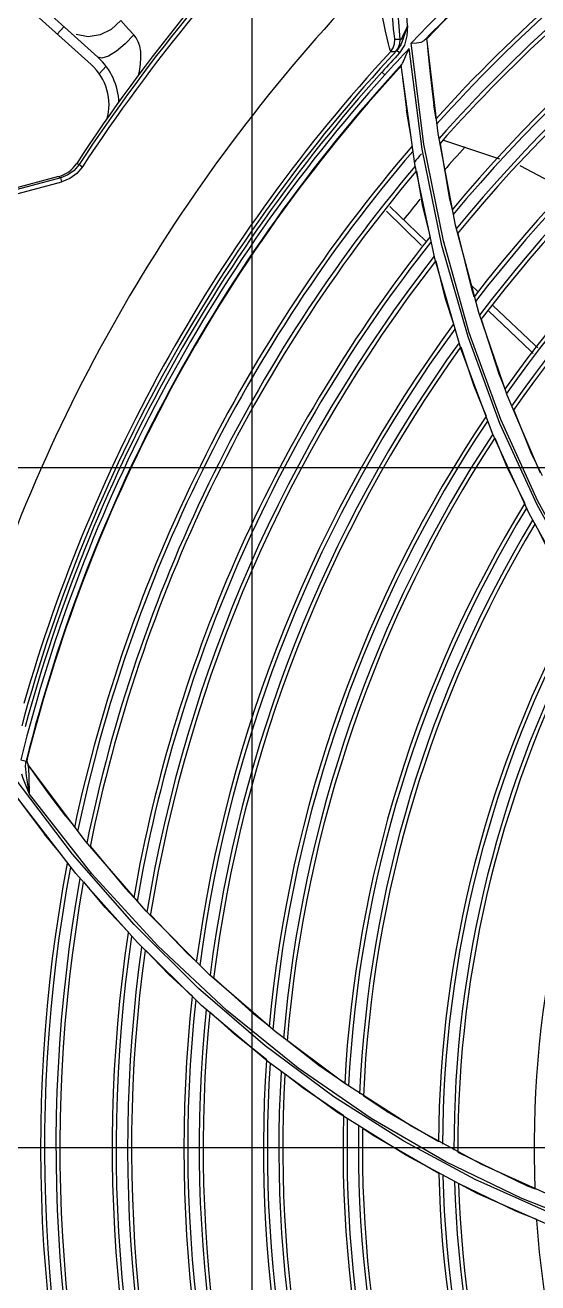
# Model space of a CAD drawing. Header units: metres. Extents: x -367 to 374, y -238 to 224.
# Drawn here: x 350.3972 to 350.4616, y 176.6976 to 176.8556 of the extents above; entities that cross this region are included whole.
import ezdxf
from ezdxf.enums import TextEntityAlignment as Align

# ---------------------------------------------------------------- set-up
doc = ezdxf.new("R2010")
doc.units = ezdxf.units.M
for name, color, linetype in [('ELE-ALIMENTADORES', 160, 'Continuous'), ('LA_BAU_BASES GERAIS_R00$0$ARQ-XREF-ATT', 8, 'Continuous'), ('LA_BAU_BASES GERAIS_R00$0$BASE', 253, 'Continuous'), ('LA_BAU_BASES GERAIS_R00$0$dutos', 31, 'Continuous')]:
    doc.layers.add(name, color=color, linetype=linetype)
doc.styles.add('LA_BAU_BASES GERAIS_R00$0$R60-125-RS', font='romans.shx', dxfattribs={"height": 0.19})
doc.styles.add('LA_BAU_BASES GERAIS_R00$0$R80-100-RS', font='romans.shx', dxfattribs={"height": 0.203})

# ---------------------------------------------------------------- blocks, each defined once
blk = doc.blocks.new('LA_BAU_BASES GERAIS_R00$0$LA_BAU_ALVENARIA SUPERIOR_R01')
at = {"layer": 'LA_BAU_BASES GERAIS_R00$0$BASE', "linetype": 'Continuous'}
blk.add_line((254.7, 176.8), (245.4, 176.8), dxfattribs=at)
blk = doc.blocks.new('LA_BAU_BASES GERAIS_R00$0$A$C2E3D5B4E')
at = {"layer": 'LA_BAU_BASES GERAIS_R00$0$dutos', "color": 251}
for p, q in [((-16.32431999393884, -0.8957732504447335), (-16.32431999393884, -1.455469513867399)), ((-16.34367918524731, -1.098415950132846), (-16.36375599034545, -1.080338713626304)), ((-16.34451560745038, -1.099344887275663), (-16.36459241065768, -1.081267652472604)), ((-16.3487740452756, -1.095510572635874), (-16.34793762497247, -1.094581633782298)), ((-16.30574438718759, -1.09618631578968), (-16.30637039971816, -1.096172847439163)), ((-16.30094318482588, -1.108013743116032), (-16.30235782107911, -1.096011984643781)), ((-16.30689603006977, -1.097692888382596), (-16.30627179644353, -1.097707241836986)), ((-16.30579926134897, -1.097882296858813), (-16.30613069552237, -1.097574093170522)), ((-16.30293886870004, -1.109963972649609), (-16.30457028419551, -1.097311278088171)), ((-16.30273089543789, -1.10935572329771), (-16.30432750969931, -1.096651010520588)), ((-16.30386483349275, -1.11182290804453), (-16.30556308902578, -1.09940009205792)), ((-16.34264697526396, -1.099541509130802), (-16.34350189578936, -1.100490994565632)), ((-16.30798847061669, -1.10027502255133), (-16.30761537341641, -1.100610960778511)), ((-16.30432375508326, -1.108465875860645), (-16.30490464859849, -1.105048929851989)), ((-16.30116163614821, -1.106172312319984), (-16.30145744258243, -1.104419535469503)), ((-16.29875303232257, -1.119509305459076), (-16.30094318482588, -1.108013743116032)), ((-16.30027045059887, -1.108815845823926), (-16.29320895524461, -1.111189302883474)), ((-16.29946192376929, -1.116243819083763), (-16.30063822389411, -1.109273748845851)), ((-16.34633879941248, -1.11174531882051), (-16.34603424482248, -1.111901902731631)), ((-16.34603425295973, -1.111901914880661), (-16.34561634128067, -1.112176283045017)), ((-16.30134977386842, -1.123697688562686), (-16.30386483349275, -1.11182290804453)), ((-16.34864426078775, -1.113413397649026), (-16.35453230604026, -1.114996663533645)), ((-16.34833965065445, -1.11356928115282), (-16.35445088800907, -1.115212313043855)), ((-16.34864422777309, -1.113413512489103), (-16.34833965065445, -1.11356928115282)), ((-16.34820982852489, -1.114052226797583), (-16.34833961924551, -1.113569397978324)), ((-16.3543211252354, -1.115695024974855), (-16.34820982851079, -1.114052226795764)), ((-16.29914032772422, -1.117560529971968), (-16.29946192376929, -1.116243819083763)), ((-16.30303787909634, -1.122084230829103), (-16.30742484644497, -1.117756669050038)), ((-16.30249305743382, -1.12153781353453), (-16.30698307240073, -1.117159632469964)), ((-16.29584191888716, -1.130465677042309), (-16.29875303232257, -1.119509305459076)), ((-16.29670760884846, -1.127520812329465), (-16.29841270585575, -1.120539632625594)), ((-16.29807681385364, -1.134992283151121), (-16.30134977386842, -1.123697688562686)), ((-16.29586711062211, -1.12791988413818), (-16.29683221404002, -1.127010641224558)), ((-16.29639128444978, -1.128500212727602), (-16.29670760884846, -1.127520812329465)), ((-16.29226431139205, -1.140856120453179), (-16.29584191888716, -1.130465677042309)), ((-16.2941040223136, -1.145680517758308), (-16.29807681385364, -1.134992283151121)), ((-16.28807310876573, -1.150661197092347), (-16.29226431139205, -1.140856120453179)), ((-16.28948752191445, -1.155742895759147), (-16.2941040223136, -1.145680517758308)), ((-16.28428168221444, -1.165163935280077), (-16.28948752191445, -1.155742895759147)), ((-16.35337202997789, -1.186652272623803), (-16.35269531881295, -1.186821095086714)), ((-16.35274608843793, -1.187132087410362), (-16.35269531757331, -1.186821094969389)), ((-16.35255477966939, -1.186538308476599), (-16.35259741502023, -1.186476821448821)), ((-16.35257644526291, -1.187036364762832), (-16.35244813109466, -1.187292214073466)), ((-16.35253290036235, -1.18710006410555), (-16.35240520200387, -1.187353814367896)), ((-16.35242104336885, -1.187372267632497), (-16.35244818121919, -1.187292185964623)), ((-16.34524714302279, -1.196896690909568), (-16.35244816203431, -1.18729217023764)), ((-16.34686712067605, -1.198517753268504), (-16.35419041977411, -1.188849340843888)), ((-16.35256412013769, -1.189169035941347), (-16.35263664794093, -1.188685180740038)), ((-16.34443639709934, -1.200969842019447), (-16.35228262533701, -1.190995877992179)), ((-16.34645398901239, -1.200948637782574), (-16.35378872935871, -1.191456463251313)), ((-16.34772341652069, -1.193750607836307), (-16.34659194081587, -1.19512160957828)), ((-16.34839402211446, -1.19843796502181), (-16.35039408289276, -1.196019278479696)), ((-16.33763349309993, -1.205684975042175), (-16.34524714302279, -1.196896690909568)), ((-16.33872183386438, -1.209632281498386), (-16.34645398901239, -1.200948637782574)), ((-16.33614658035276, -1.210029440335063), (-16.34443639709934, -1.200969842019447)), ((-16.32966971284122, -1.213655668848048), (-16.33763349309993, -1.205684975042175)), ((-16.33064974469562, -1.217510295856016), (-16.33872183386438, -1.209632281498386)), ((-16.32748868651561, -1.21817067161254), (-16.33614658035276, -1.210029440335063)), ((-16.32141569646865, -1.220812243394619), (-16.32966971284122, -1.213655668848048)), ((-16.32266395461284, -1.222589223983675), (-16.33104524140481, -1.215384533402073)), ((-16.32229223850527, -1.2245887766191), (-16.33064974469562, -1.217510295856016)), ((-16.31853125706402, -1.225399774633559), (-16.32748868651561, -1.21817067161254)), ((-16.31292719858175, -1.227163297915183), (-16.32141569646865, -1.220812243394619)), ((-16.31404105876982, -1.228985567766983), (-16.32266395461284, -1.222589223983675)), ((-16.31370184595835, -1.230875884428031), (-16.32229223850527, -1.2245887766191)), ((-16.30933438407101, -1.231730968226373), (-16.31853125706402, -1.225399774633559)), ((-16.30425350638279, -1.232722714714043), (-16.31292719858175, -1.227163297915183)), ((-16.30522815750737, -1.234584320359943), (-16.31404105876982, -1.228985567766983)), ((-16.30492866138684, -1.236382245946231), (-16.31370184595835, -1.230875884428031)), ((-16.29995307360605, -1.237181693410719), (-16.30933438407101, -1.231730968226373)), ((-16.30911222972691, -1.233865436504573), (-16.31040940234379, -1.232987928593218)), ((-16.29544045420516, -1.237506002749512), (-16.30425350638279, -1.232722714714043)), ((-16.30082970402327, -1.238635366493952), (-16.30911222972691, -1.233865436504573)), ((-16.29627177878547, -1.239400237691086), (-16.30522815750737, -1.234584320359943)), ((-15.81678075973832, -1.235418544163338), (-16.42738234087392, -1.235418544163338)), ((-16.29601723201949, -1.241122278812952), (-16.30492866138684, -1.236382245946231)), ((-16.29044070423515, -1.241770254041228), (-16.29995307360605, -1.237181693410719)), ((-16.28652993522428, -1.241530282735482), (-16.29544045420516, -1.237506002749512)), ((-16.28721106278272, -1.243451682591228), (-16.29627177878547, -1.239400237691086)), ((-16.28700648949007, -1.245112721395969), (-16.29601723201949, -1.241122278812952)), ((-16.2808430383493, -1.245518207889916), (-16.29044070423515, -1.241770254041228))]:
    blk.add_line(p, q, dxfattribs=at)
for points in [[(-16.30689601590393, -1.09769290146204), (-16.30694493252258, -1.097549431682353), (-16.30703303691735, -1.097228586397875), (-16.30716212021662, -1.096726107601796), (-16.30732914630335, -1.096036568718489), (-16.30753383657066, -1.09515624147997), (-16.30777409331859, -1.094079919430158), (-16.30804469680061, -1.092811901324865), (-16.30833810893728, -1.091373121883123), (-16.30864179372657, -1.089802990773649), (-16.30894422387109, -1.088150874561222)], [(-16.30637075395316, -1.096172876134631), (-16.30639259635427, -1.096062491946839), (-16.30642523904999, -1.09581804180533), (-16.30646875958655, -1.095428382625585), (-16.30652260159104, -1.094883614360413), (-16.30658573358733, -1.094174554041899), (-16.30665718061164, -1.093282625869222), (-16.30673403411902, -1.092202689986777), (-16.30681150150849, -1.090949890702802), (-16.30688384234099, -1.089559342987457), (-16.30694574149493, -1.088078104105705)], [(-16.30610344815659, -1.091314044181388), (-16.30599787299388, -1.092945254872291), (-16.30587831784942, -1.094568551354939), (-16.30574497636326, -1.096183814203584)], [(-16.30478041353263, -1.094441476576947), (-16.30487463821919, -1.093230629904326), (-16.30496081817637, -1.092018566704326), (-16.30503892676734, -1.090805337522113)], [(-16.34081235190479, -1.093816548687471), (-16.34199911910946, -1.094924027658351), (-16.34338693506425, -1.095605555164809), (-16.344912078579, -1.095837304569329), (-16.34642584542325, -1.095556901877615)], [(-16.33915100079412, -1.095612289279131), (-16.33983445088506, -1.094871779606081), (-16.3408123809354, -1.093816554131706)], [(-16.30478493803184, -1.094439031676927), (-16.3050230240724, -1.095192637591651), (-16.30531598471998, -1.096050699492196), (-16.30564016632525, -1.096849649666808), (-16.30613061736767, -1.097574010652977)], [(-16.30478041353263, -1.094441476576947), (-16.30487969186561, -1.095728259861687), (-16.30516034375705, -1.096885320136323), (-16.30579484788996, -1.097884864761625)], [(-16.30478495694751, -1.094439077852883), (-16.30492844688024, -1.094778898986704), (-16.30506331700053, -1.095088130875126), (-16.30519010650914, -1.095367948039609), (-16.30530803290685, -1.095616131735085), (-16.30541647783548, -1.095830452553571), (-16.30551421220662, -1.096006912321798), (-16.30559681446539, -1.096136088486389), (-16.30566001770922, -1.096212141830335), (-16.30570395543464, -1.096239530357423), (-16.30573110674732, -1.096227033699222), (-16.30574444417061, -1.096183770847972)], [(-16.33915095366683, -1.095612329577932), (-16.34025250512423, -1.09673915641423), (-16.34135970963325, -1.09765813259645), (-16.34236294181255, -1.098279263216398), (-16.34316293401116, -1.098541100799309), (-16.34367919929582, -1.098415959786223)], [(-16.33855716382141, -1.100667892077297), (-16.33844971156714, -1.100204210890922), (-16.33831291829711, -1.099294151477523), (-16.3382641574517, -1.098461637034859), (-16.33830102512457, -1.097708897353812), (-16.33841897708908, -1.097039873628717), (-16.33861018098378, -1.096463976001985), (-16.33886019920919, -1.095988803272746), (-16.33915100079412, -1.095612289279131)], [(-16.30689603006977, -1.097692888382596), (-16.30658285684058, -1.097244487000069), (-16.30640234713883, -1.096725058712479), (-16.30637039971816, -1.096172847439163)], [(-16.30574438718759, -1.09618631578968), (-16.30577525615035, -1.096731422739765), (-16.30595430569838, -1.097251704499911), (-16.30627179644353, -1.097707241836986)], [(-16.30433209897637, -1.096648412611728), (-16.30365864465011, -1.096587134667686), (-16.30305624148968, -1.096512889971279), (-16.30267741374064, -1.096329595118448)], [(-16.30235781845249, -1.096011983757933), (-16.30239395720082, -1.096044684975539), (-16.30249987396428, -1.096149791327377), (-16.30267741374064, -1.096329595118448)], [(-16.30613061058693, -1.097574001829969), (-16.30620430681392, -1.097647384391792), (-16.30625140616439, -1.097691898288474), (-16.30627178387158, -1.097707253553097)], [(-16.3052820614239, -1.098890019604994), (-16.30513763749923, -1.09854307030372), (-16.30505133819634, -1.098339160414696), (-16.30495390062424, -1.098114538842026), (-16.30484360337732, -1.097868502506287), (-16.30471819816739, -1.097600108468839), (-16.30457484608405, -1.097308658096779)], [(-16.30230202008124, -1.096673701011866), (-16.30221421900842, -1.097658980367385), (-16.30209268546741, -1.098928989148305), (-16.30193025799417, -1.100490587576758), (-16.30172026682385, -1.102331119313646), (-16.30145744835318, -1.104419536629109)], [(-16.30548094639425, -1.099304129115524), (-16.30552754869859, -1.099356894690288), (-16.30555447079587, -1.09938839556952), (-16.30556308884661, -1.099400092062467)], [(-16.30548094639425, -1.099304129115524), (-16.30544182807171, -1.099245154247626), (-16.3053950934077, -1.099151534620148), (-16.30534225151177, -1.099032491501646), (-16.3052820614239, -1.098890019604994)], [(-16.30539135663548, -1.101037294308014), (-16.30517508166258, -1.102917039498323), (-16.3049046640017, -1.105048933329897)], [(-16.21980403708312, -1.217822311506723), (-16.22477864650045, -1.215954625612255), (-16.23015010725794, -1.213498274076926), (-16.23604961514229, -1.210407929107248), (-16.24255733810378, -1.206491719453595), (-16.24963865107611, -1.20156491548795), (-16.25703906952867, -1.195571933624421), (-16.26426532670166, -1.188738331952379), (-16.27105236719854, -1.181242693012507), (-16.27738982256915, -1.173053846713344), (-16.28322555024943, -1.164178639265344), (-16.28850495409552, -1.154628552407928), (-16.29317626568127, -1.144408950886543), (-16.2971791979935, -1.133541167047667), (-16.3004532384216, -1.122051264023582), (-16.30293886870004, -1.109963972649609)], [(-16.21972128560628, -1.217533781445752), (-16.22471490369207, -1.215655342722755), (-16.23007108370075, -1.213202482215536), (-16.23596114873135, -1.210112905144058), (-16.24246542466562, -1.206193029006215), (-16.24956357996871, -1.20124514423668), (-16.2569863974154, -1.195218367437235), (-16.26420318207829, -1.188372559991592), (-16.27098608939878, -1.180855172349482), (-16.27731644707501, -1.17264013803441), (-16.28313582927467, -1.163743064736707), (-16.28839791186374, -1.154165671523231), (-16.29304963087679, -1.143916115014406), (-16.29703074394456, -1.133014402703054), (-16.30027845555651, -1.12148633717851), (-16.30273089543789, -1.10935572329771)], [(-16.34603424482248, -1.111901902731631), (-16.34665895034141, -1.112640326596818), (-16.34744263555012, -1.113207181240512), (-16.34833961930553, -1.113569397750041)], [(-16.29069067379032, -1.112035728829767), (-16.29059704606698, -1.112067198281409), (-16.28480197366207, -1.115105220395606)], [(-16.3456163412784, -1.112176283045017), (-16.34631974618515, -1.113007573836228), (-16.34720154446086, -1.11364516430757), (-16.34820982851079, -1.114052226795764)], [(-16.30190177432405, -1.121004227630408), (-16.3028421889062, -1.117180780583737), (-16.30360200126142, -1.11271139380068)], [(-16.29895373793761, -1.131958197705615), (-16.2999950577755, -1.128756372161376), (-16.30116491561921, -1.124000076800883)], [(-16.28898694627196, -1.135616687861955), (-16.28931744610827, -1.135310566982014), (-16.29455270501603, -1.130317893843028)], [(-16.28842899935535, -1.134916316093666), (-16.28883085673624, -1.134548877346504), (-16.29406689378629, -1.129615903836282)], [(-16.29249965679128, -1.14007317579825), (-16.29325158487109, -1.138221318757758), (-16.29547190169615, -1.131346796297009)], [(-16.29486726006462, -1.143545238162631), (-16.29642164044344, -1.139743831032035), (-16.2980225493061, -1.134821394429935)], [(-16.28782403631476, -1.151002787530786), (-16.28915045733538, -1.148321622370247), (-16.29140403548763, -1.142771484426419)], [(-16.29000486474433, -1.154482551231638), (-16.29217979141868, -1.150117736505933), (-16.29375740622299, -1.146259507048569)], [(-16.28324755840322, -1.166712900067694), (-16.28732496395332, -1.159860787917466), (-16.28873003191438, -1.157040986495019)], [(-16.35273720025225, -1.187845008111879), (-16.35275682689235, -1.187474441707934), (-16.35274608843793, -1.187132087410362)], [(-16.35263664794093, -1.188685180740038), (-16.35269539331284, -1.188246359138873), (-16.35273720025225, -1.187845008111879)], [(-16.3525974151421, -1.186476821416989), (-16.35261058051037, -1.186513703227945), (-16.35264325536082, -1.186628460389954), (-16.3526953190476, -1.186821096023493)], [(-16.35259741502023, -1.186476821448821), (-16.3526269234244, -1.186757338239374), (-16.35257644526291, -1.187036364762832)], [(-16.35255477966939, -1.186538308476599), (-16.35258411834366, -1.186820761278511), (-16.35253290036235, -1.18710006410555)], [(-16.35228453149421, -1.190995199650104), (-16.35228635957719, -1.190258620390239), (-16.35229571370337, -1.1895714525578), (-16.35231018070317, -1.188977430941748), (-16.3523278020898, -1.188490136449843), (-16.35234803699086, -1.188090724125402), (-16.35237054268509, -1.187772252854927), (-16.35239496992835, -1.187532951835863), (-16.35242104336885, -1.187372267632497)], [(-16.34772332902139, -1.193750542862915), (-16.3498151228041, -1.190968974143914), (-16.35139771842705, -1.188783421883898), (-16.3524047302144, -1.187353482118567)], [(-16.35228262533701, -1.190995877992179), (-16.35257020358313, -1.190279742786231), (-16.35282982447234, -1.189628390093901), (-16.35305195974979, -1.189029731935705), (-16.35323019686621, -1.188474194567505)], [(-16.35228453442687, -1.190995198980715), (-16.35238550468603, -1.190311662498686), (-16.35256412013769, -1.189169035941347)], [(-16.35375009798918, -1.191509615736948), (-16.35282140220625, -1.192788454179833), (-16.35169422998479, -1.194308223791893), (-16.350394094492, -1.196019289192634)], [(-16.33104524140481, -1.215384533402073), (-16.33913181925163, -1.207362555286352), (-16.34686712067605, -1.198517753268504)], [(-16.3445898842715, -1.197547488458156), (-16.34026194077433, -1.202791629415231), (-16.33914191063468, -1.203968516274188)], [(-16.33981602761241, -1.208336111914548), (-16.34277778971909, -1.205229711480285), (-16.34544095094861, -1.202009133238505)], [(-16.3370276800274, -1.206190072761899), (-16.33243858270771, -1.211012129014932), (-16.33128644307681, -1.212062113283253)], [(-16.33178222748938, -1.216344697792636), (-16.33478362194001, -1.213614276271699), (-16.3376870989614, -1.210569007285528)], [(-16.3290753091801, -1.214077195261495), (-16.32431002072599, -1.218419965680994), (-16.3221301659064, -1.220138142098847)], [(-16.32245188427351, -1.224338755336873), (-16.32647123430752, -1.221176202054892), (-16.32955506218195, -1.218370789392509)], [(-16.31984283104566, -1.221941035018688), (-16.31592994014727, -1.225025202281074), (-16.31261913404023, -1.227268755026387)], [(-16.31277675871252, -1.23138646560318), (-16.31789650903056, -1.227923070414988), (-16.3201473901504, -1.226152005089432)], [(-16.31026999176447, -1.228860640638857), (-16.30734946060556, -1.230839725337944), (-16.3008424148361, -1.234593490067425)], [(-16.29845122772758, -1.2359577109425), (-16.28976812753217, -1.24015834086066), (-16.2887642066944, -1.240556579039264)], [(-16.28853891491417, -1.244410297012735), (-16.29110490779385, -1.243393942571572), (-16.29835686828073, -1.239891307568257)]]:
    blk.add_lwpolyline(points, dxfattribs=at)
for centre, radius, start, end in [((-16.15789638421757, -1.235418544163338), 0.2254009994116793, 122.5186267401653, 146.7234435800153), ((-16.15789638421757, -1.235418544163338), 0.2250604704626671, 121.8920667803314, 146.7142208728026), ((-16.15789638421757, -1.235418544163338), 0.201740049411074, 108.9478962914321, 136.5392282537992), ((-16.15789638421757, -1.235418544163338), 0.2245605424042466, 122.551843557506, 146.7142246018125), ((-16.15789638421757, -1.235418544163338), 0.2007667359294499, 109.6459718368457, 136.14872480065), ((-16.15789638421757, -1.235418544163338), 0.2007016901189957, 109.660495041709, 136.0339893943734), ((-16.15789638421757, -1.235418544163338), 0.1929833281575634, 111.657344192166, 137.9575897570481), ((-16.15789638421757, -1.235418544163338), 0.1924912065672816, 111.7835299709777, 138.0793633016059), ((-16.15789638421757, -1.235418544163338), 0.1910511322840403, 112.1524465752269, 138.4351737296822), ((-16.15789638421757, -1.235418544163338), 0.1905591239651123, 112.2783531507014, 138.5565356775491), ((-16.15789638421757, -1.235418544163338), 0.1839832523680515, 113.9542555301161, 140.1682690309285), ((-16.15789638421757, -1.235418544163338), 0.1834911307777697, 114.0791152413694, 140.2880570873642), ((-16.15789638421757, -1.235418544163338), 0.1820510564945284, 114.4441286047892, 140.6379995099214), ((-16.15789638421757, -1.235418544163338), 0.1815590481756004, 114.5686938711428, 140.7573370959718), ((-16.15789638421757, -1.235418544163338), 0.1749831765762396, 116.226260581128, 142.3409948222629), ((-16.15789638421757, -1.235418544163338), 0.1744910549859578, 116.3497170028933, 142.4586035035185), ((-16.15789638421757, -1.235418544163338), 0.1730509807050165, 116.7105988062623, 142.8020999980659), ((-16.15789638421757, -1.235418544163338), 0.1725589723837885, 116.8337438482328, 142.9192116633491), ((-16.15789638421757, -1.235418544163338), 0.2109578544962958, 135.725997127534, 162.4709759195908), ((-16.15789638421757, -1.235418544163338), 0.1649830923649041, 118.7196917100298, 144.7059103763567), ((-16.15789638421757, -1.235418544163338), 0.1644909707746223, 118.8414886476936, 144.8208247903123), ((-16.15789638421757, -1.235418544163338), 0.163050896493681, 119.1974783235908, 145.1563467183268), ((-16.15789638421757, -1.235418544163338), 0.162558888172453, 119.3189401126494, 145.2707030564), ((-16.15789638421757, -1.235418544163338), 0.2024215989428385, 137.0799290215008, 164.8181183905539), ((-16.15789638421757, -1.235418544163338), 0.202902052479663, 137.2517003858381, 164.0328148589702), ((-16.15789638421757, -1.235418544163338), 0.2019641870299487, 137.0796451642886, 137.9997757126916), ((-16.15789638421757, -1.235418544163338), 0.2014619614982811, 136.7230212526583, 137.9997757126916), ((-16.15789638421757, -1.235418544163338), 0.2007693626458697, 137.315247258122, 165.9920753612059), ((-16.15789638421757, -1.235418544163338), 0.2007016901189957, 137.3592197643565, 165.9040337811339), ((-16.34903227517316, -1.104361158807194), 0.006750056843283944, 343.8759679318919, 48.00000001673805), ((-16.34903227517316, -1.104361158807194), 0.00800006736998838, 1.704422965102073, 48.00000001673805), ((-16.15789638421757, -1.235418544163338), 0.2014652916986249, 137.9999999993071, 165.9920379826073), ((-16.15789638421757, -1.235418544163338), 0.2019674276882384, 137.9999999993071, 164.8181487354978), ((-16.15789638421757, -1.235418544163338), 0.1929833281575634, 139.3142925077448, 167.9575897495747), ((-16.15789638421757, -1.235418544163338), 0.1924912065672816, 139.4376549774206, 168.0793633105313), ((-16.15789638421757, -1.235418544163338), 0.1914654857390326, 139.2874789552424, 139.715048837341), ((-16.15789638421757, -1.235418544163338), 0.1879299165347182, 137.9999999993071, 139.2139892929152), ((-16.34968295503177, -1.109550576670415), 0.00400003368499419, 285.0505625350135, 326.7234351539449), ((-16.15789638421757, -1.235418544163338), 0.1910511322840403, 139.7981878317484, 168.4351737264087), ((-16.15789638421757, -1.235418544163338), 0.1905591239651123, 139.9211883583316, 168.5565356566148), ((-16.15789638421757, -1.235418544163338), 0.1879299165347182, 140.6475736868424, 141.6825795848828), ((-16.15789638421757, -1.235418544163338), 0.1839832523680515, 141.556053501753, 170.168269014938), ((-16.15789638421757, -1.235418544163338), 0.1834911307777697, 141.6776703205402, 170.2880570915968), ((-16.15789638421757, -1.235418544163338), 0.1820510564945284, 142.0330489485173, 170.6379994908979), ((-16.15789638421757, -1.235418544163338), 0.1815590481756004, 142.1542726555483, 170.7573370854259), ((-16.15789638421757, -1.235418544163338), 0.1749831765762396, 143.764603304765, 172.3409948232404), ((-16.15789638421757, -1.235418544163338), 0.1744910549859578, 143.8843227936009, 172.4586035113086), ((-16.15789638421757, -1.235418544163338), 0.1730509807050165, 144.234094914512, 172.8021000077997), ((-16.15789638421757, -1.235418544163338), 0.1725589723837885, 144.3533847379103, 172.9192116918472), ((-16.15789638421757, -1.235418544163338), 0.1649830923649041, 146.1759417355538, 174.7059104083143), ((-16.15789638421757, -1.235418544163338), 0.1644909707746223, 146.2933438430708, 174.8208247991995), ((-16.15789638421757, -1.235418544163338), 0.163050896493681, 146.6362664105424, 175.1563467048653), ((-16.15789638421757, -1.235418544163338), 0.162558888172453, 146.7531926667144, 175.2707030523873), ((-16.15789638421757, -1.235418544163338), 0.1549830081535687, 148.5377257483071, 177.0128453126949), ((-16.15789638421757, -1.235418544163338), 0.1544908865632869, 148.6525487762254, 177.1247207319814), ((-16.15789638421757, -1.235418544163338), 0.1530508122823456, 148.9878390069081, 177.4512395156551), ((-16.15789638421757, -1.235418544163338), 0.1525588039611176, 149.1021283622477, 177.562481678095), ((-16.15789638421757, -1.235418544163338), 0.1429829071008861, 151.2981185165972, 179.6935800427134), ((-16.15789638421757, -1.235418544163338), 0.1424907855106043, 151.4094172251019, 179.8012355310549), ((-16.15789638421757, -1.235418544163338), 0.141050711227363, 151.7342664548773, 180.1152358618998), ((-16.15789638421757, -1.235418544163338), 0.140558702908435, 151.8449449230814, 180.2221422560642), ((-16.15789638421757, -1.235418544163338), 0.1309828060482036, 153.9658385653301, 182.2623321167764), ((-16.15789638421757, -1.235418544163338), 0.2017386192360304, 166.6537715693426, 195.9502384552092), ((-16.15789638421757, -1.235418544163338), 0.2007667359294499, 167.3447153010367, 195.9501351526089), ((-16.15789638421757, -1.235418544163338), 0.2007016901189957, 167.3592197838394, 195.904033786501), ((-16.15789638421757, -1.235418544163338), 0.1929833281575634, 169.3142924777834, 197.9575897679573), ((-16.15789638421757, -1.235418544163338), 0.1924912065672816, 169.4376549545962, 198.0793632939282), ((-16.15789638421757, -1.235418544163338), 0.1910511322840403, 169.7981878333138, 198.4351737158817), ((-16.15789638421757, -1.235418544163338), 0.1905591239651123, 169.921188342075, 198.5565356524597), ((-16.15789638421757, -1.235418544163338), 0.1839832523680515, 171.5560534904525, 200.1682690255536), ((-16.15789638421757, -1.235418544163338), 0.1834911307777697, 171.6776703163449, 200.2880570858332), ((-16.15789638421757, -1.235418544163338), 0.1820510564945284, 172.0330489445563, 200.6379994887915), ((-16.15789638421757, -1.235418544163338), 0.1815590481756004, 172.1542726407986, 200.7573371297255), ((-16.15789638421757, -1.235418544163338), 0.1749831765762396, 173.7646032899718, 202.3409948066952), ((-16.15789638421757, -1.235418544163338), 0.1744910549859578, 173.8843227626575, 202.4586034816217), ((-16.15789638421757, -1.235418544163338), 0.1730509807050165, 174.2340949091825, 202.8020999876554), ((-16.15789638421757, -1.235418544163338), 0.1725589723837885, 174.353384762023, 202.9192116835074), ((-16.15789638421757, -1.235418544163338), 0.1649830923649041, 176.1759417409563, 204.7059103911913), ((-16.15789638421757, -1.235418544163338), 0.1644909707746223, 176.2933438362625, 204.8208248223364), ((-16.15789638421757, -1.235418544163338), 0.163050896493681, 176.6362664296471, 205.1563467266865), ((-16.15789638421757, -1.235418544163338), 0.162558888172453, 176.7531926660536, 205.2707030386681), ((-16.15789638421757, -1.235418544163338), 0.1549830081535687, 178.5377257552395, 207.012845344326), ((-16.15789638421757, -1.235418544163338), 0.1544908865632869, 178.6525487590856, 207.1247207367931), ((-16.15789638421757, -1.235418544163338), 0.1530508122823456, 178.9878390319273, 207.451239553935), ((-16.15789638421757, -1.235418544163338), 0.1525588039611176, 179.1021283399474, 207.5624816577351), ((-16.15789638421757, -1.235418544163338), 0.1429829071008861, 181.2981184905167, 209.6935800104103), ((-16.15789638421757, -1.235418544163338), 0.1424907855106043, 181.4094172183101, 209.8012355048888), ((-16.15789638421757, -1.235418544163338), 0.141050711227363, 181.7342664727985, 210.1152358882015), ((-16.15789638421757, -1.235418544163338), 0.140558702908435, 181.844944921748, 210.2221422685573), ((-16.15789638421757, -1.235418544163338), 0.1309828060482036, 183.9658385632285, 212.262332086528)]:
    blk.add_arc(centre, radius, start, end, dxfattribs=at)
blk = doc.blocks.new('LA_BAU_BASES GERAIS_R00')
at = {"layer": 'LA_BAU_BASES GERAIS_R00$0$ARQ-XREF-ATT'}
blk.add_blockref('LA_BAU_BASES GERAIS_R00$0$A$C2E3D5B4E', (366.75, 177.95), dxfattribs=at)
at = {"layer": 'LA_BAU_BASES GERAIS_R00$0$BASE'}
blk.add_blockref('LA_BAU_BASES GERAIS_R00$0$LA_BAU_ALVENARIA SUPERIOR_R01', (100, 0), dxfattribs=at)
at = {"layer": 'LA_BAU_BASES GERAIS_R00$0$BASE', "style": 'LA_BAU_BASES GERAIS_R00$0$R60-125-RS'}
for p in [(242.7815727361595, 218.919159373358), (358.6365727361596, 192.964159373358)]:
    blk.add_attdef('S', text='', height=0.19, rotation=90, dxfattribs=at).set_placement(p, align=Align.MIDDLE_CENTER)
at = {"layer": 'LA_BAU_BASES GERAIS_R00$0$BASE', "style": 'LA_BAU_BASES GERAIS_R00$0$R80-100-RS'}
blk.add_attdef('ACESSO', text='', height=0.203, dxfattribs=at).set_placement((365.922255870473, 191.9868442639211), align=Align.TOP_CENTER)
at = {"layer": 'LA_BAU_BASES GERAIS_R00$0$BASE', "style": 'LA_BAU_BASES GERAIS_R00$0$R60-125-RS'}
blk.add_attdef('S', text='', height=0.19, dxfattribs=at).set_placement((266.114159373358, 180.9134272638404), align=Align.MIDDLE_CENTER)

msp = doc.modelspace()

# ---------------------------------------------------------------- block references
at = {"layer": 'ELE-ALIMENTADORES', "color": 2}
msp.add_blockref('LA_BAU_BASES GERAIS_R00', (0, 0), dxfattribs=at)

doc.saveas('drawing.dxf')
